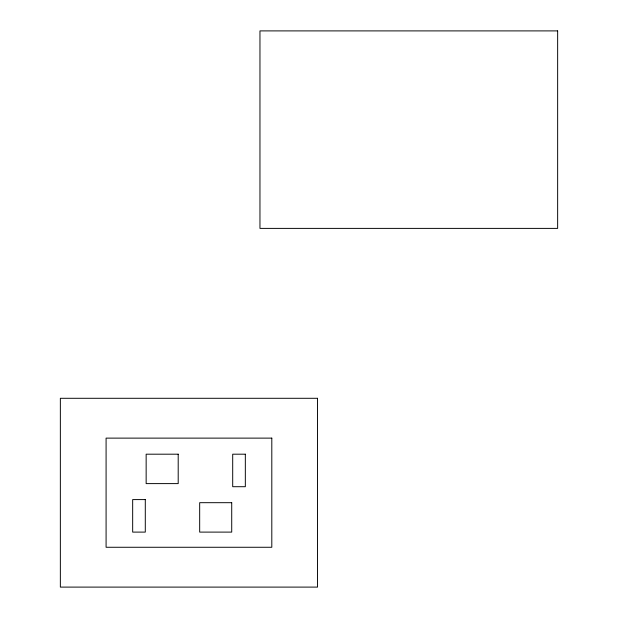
<?xml version="1.0" encoding="UTF-8"?>
<svg xmlns="http://www.w3.org/2000/svg" width="618" height="618" viewBox="0 0 618 618"><rect width="100%" height="100%" fill="white"/><g stroke="black" fill="none" stroke-linecap="round" stroke-linejoin="round"><path stroke-width="0.93" d="M557.645 30.9L259.962 30.9L259.962 228.39L557.645 228.39L557.645 30.9M317.536 398.293L60.355 398.293L60.355 587.1L317.536 587.1L317.536 398.293M271.804 438.123L106.087 438.123L106.087 547.27L271.804 547.27L271.804 438.123M178.2 454.191L146.149 454.191L146.149 483.608L178.2 483.608L178.2 454.191M245.331 454.191L232.7 454.191L232.7 486.706L245.331 486.706L245.331 454.191M145.292 499.591L132.669 499.591L132.669 532.106L145.292 532.106L145.292 499.591M231.719 502.689L199.676 502.689L199.676 532.106L231.719 532.106L231.719 502.689"/></g></svg>
